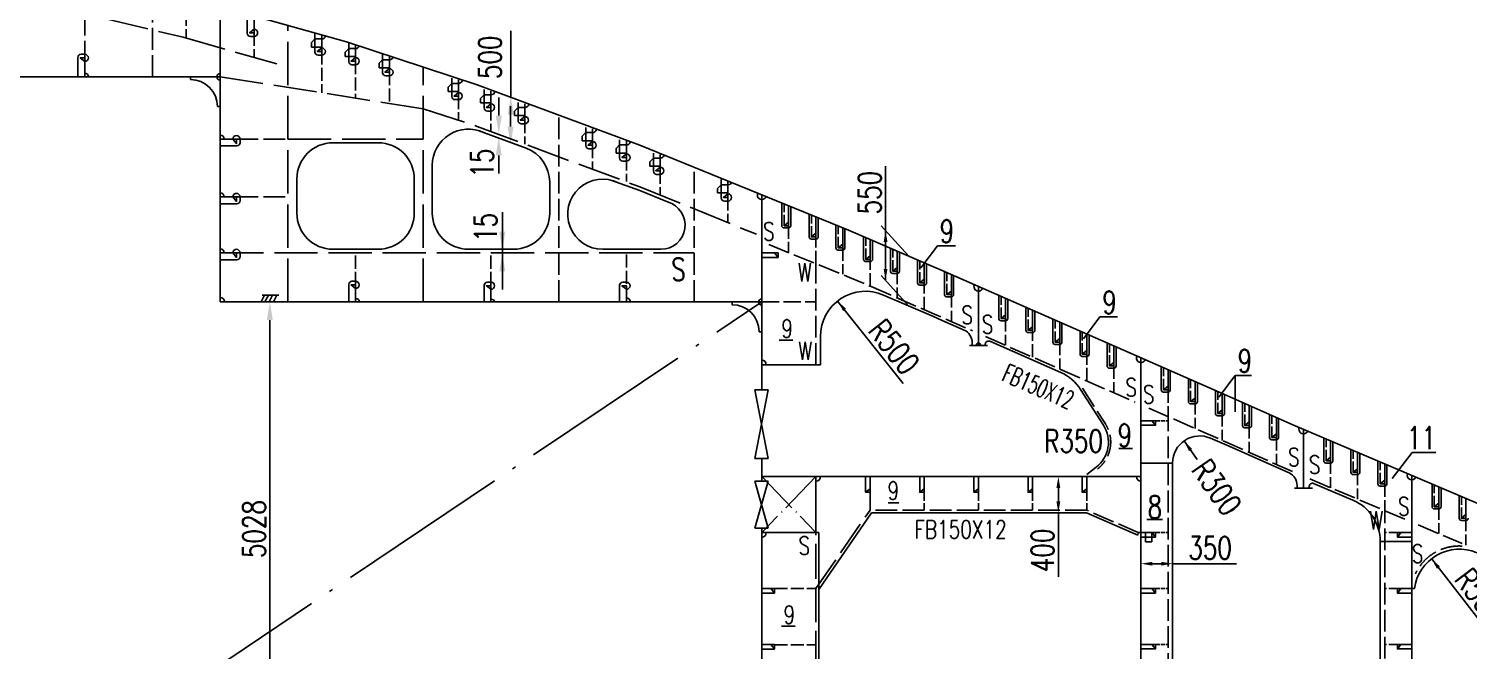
# Model space of a CAD drawing. Extents: x 373818 to 564480, y 322172 to 634257.
# Drawn here: x 537080 to 553025, y 574205 to 581081 of the extents above; entities that cross this region are included whole.
import ezdxf

# ---------------------------------------------------------------- set-up
doc = ezdxf.new("R2010")
doc.units = 0
doc.header["$LTSCALE"] = 40
doc.header["$MEASUREMENT"] = 0
doc.linetypes.add('ACAD_ISO02W100', pattern=[15, 12, -3])
doc.linetypes.add('ACAD_ISO04W100', pattern=[30.5, 24, -3, 0.5, -3])
doc.layers.get('0').update_dxf_attribs({"linetype": 'CONTINUOUS'})
doc.layers.get('DEFPOINTS').update_dxf_attribs({"linetype": 'CONTINUOUS'})
for name, color, linetype in [('01CONTINUOUS', 2, 'CONTINUOUS'), ('C-CEN', 4, 'ACAD_ISO04W100'), ('C-CON', 4, 'CONTINUOUS'), ('C-DAS', 4, 'ACAD_ISO02W100'), ('TEXT', 9, 'CONTINUOUS'), ('Y-CON', 2, 'CONTINUOUS'), ('Y-DAS', 2, 'ACAD_ISO02W100')]:
    doc.layers.add(name, color=color, linetype=linetype)
doc.styles.add('ROMANS', font='romans.shx', dxfattribs={"width": 0.75, "height": 250, "bigfont": 'hzdx.shx'})
doc.dimstyles.new('DM-100', dxfattribs={"dimscale": 0, "dimtxt": 250, "dimasz": 200, "dimexe": 30, "dimexo": 30, "dimgap": 50, "dimtad": 1, "dimdec": 0, "dimzin": 0, "dimdsep": 46, "dimtxsty": 'ROMANS', "dimcen": 0, "dimclrd": 1, "dimclre": 1, "dimclrt": 1, "dimadec": 0, "dimazin": 0, "dimtfac": 1, "dimtdec": 0, "dimtmove": 0, "dimatfit": 3, "dimfxl": 0, "dimtolj": 1, "dimtzin": 0, "dimarcsym": 0})
doc.dimstyles.new('DM-50', dxfattribs={"dimscale": 50, "dimtxt": 1, "dimasz": 2.5, "dimexe": 1, "dimexo": 1, "dimgap": 1, "dimtad": 1, "dimdec": 0, "dimdsep": 46, "dimtxsty": 'ROMANS', "dimblk1": 'CLOSEDBLANK', "dimblk2": 'CLOSEDBLANK', "dimcen": 0, "dimclrd": 1, "dimclre": 1, "dimclrt": 1, "dimadec": 0, "dimazin": 0, "dimtfac": 1, "dimtdec": 0, "dimtmove": 0, "dimatfit": 3, "dimldrblk": 'CLOSEDBLANK', "dimfxl": 0, "dimtolj": 1, "dimarcsym": 0})

# ---------------------------------------------------------------- blocks, each defined once
blk = doc.blocks.new('*D81')
at = {"color": 1, "linetype": 'ByBlock', "transparency": 16777216}
for p, q in [((539920, 578059), (539721, 578059)), ((539751, 577859), (539751, 573231)), ((539920, 573031), (539721, 573031))]:
    blk.add_line(p, q, dxfattribs=at)
for points in [[(539717, 577859), (539784, 577859), (539751, 578059)], [(539717, 573231), (539784, 573231), (539751, 573031)]]:
    blk.add_solid(points, dxfattribs=at)
at = {"layer": 'DEFPOINTS', "color": 0, "linetype": 'ByBlock', "transparency": 16777216}
for p in [(539950, 578059), (539751, 573031), (539950, 573031)]:
    blk.add_point(p, dxfattribs=at)
at = {"color": 1, "linetype": 'ByBlock', "transparency": 16777216, "insert": (539576, 575545), "char_height": 250, "attachment_point": 5, "rotation": 90, "style": 'ROMANS'}
blk.add_mtext('\\A1;5028', dxfattribs=at)
blk = doc.blocks.new('*D217')
at = {"color": 1, "linetype": 'ByBlock', "transparency": 16777216}
blk.add_line((570023, 577963), (569298, 578877), dxfattribs=at)
blk.add_solid([(569392, 578792), (569360, 578766), (569298, 578877)], dxfattribs=at)
at = {"layer": 'DEFPOINTS', "color": 0, "linetype": 'ByBlock', "transparency": 16777216}
for p in [(569298, 578877), (569609, 578485)]:
    blk.add_point(p, dxfattribs=at)
at = {"color": 1, "linetype": 'ByBlock', "transparency": 16777216, "insert": (569923, 578370), "char_height": 250, "attachment_point": 5, "rotation": 308.4176, "style": 'ROMANS'}
blk.add_mtext('\\A1;R500', dxfattribs=at)
blk = doc.blocks.new('_CLOSEDBLANK')
at = {"color": 0, "linetype": 'ByBlock'}
for p, q in [((-1, 0.17), (0, 0)), ((-1, 0.17), (-1, -0.17)), ((0, 0), (-1, -0.17))]:
    blk.add_line(p, q, dxfattribs=at)
blk = doc.blocks.new('*D216')
at = {"color": 1, "linetype": 'ByBlock', "transparency": 16777216}
blk.add_line((576515, 575206), (575877, 576026), dxfattribs=at)
blk.add_solid([(575970, 575940), (575937, 575914), (575877, 576026)], dxfattribs=at)
at = {"layer": 'DEFPOINTS', "color": 0, "linetype": 'ByBlock', "transparency": 16777216}
for p in [(575877, 576026), (576184, 575631)]:
    blk.add_point(p, dxfattribs=at)
at = {"color": 1, "linetype": 'ByBlock', "transparency": 16777216, "insert": (576419, 575613), "char_height": 250, "attachment_point": 5, "rotation": 307.8663, "style": 'ROMANS'}
blk.add_mtext('\\A1;R500', dxfattribs=at)
blk = doc.blocks.new('*D222')
at = {"color": 1, "linetype": 'ByBlock', "transparency": 16777216}
for p, q in [((572784, 575970), (572884, 575970)), ((573009, 575970), (573716, 575970))]:
    blk.add_line(p, q, dxfattribs=at)
for points in [[(572784, 575991), (572784, 575949), (572659, 575970)], [(572884, 575991), (572884, 575949), (573009, 575970)]]:
    blk.add_solid(points, dxfattribs=at)
at = {"layer": 'DEFPOINTS', "color": 0, "linetype": 'ByBlock', "transparency": 16777216}
for p in [(572659, 575970), (573009, 575970), (573009, 575970)]:
    blk.add_point(p, dxfattribs=at)
at = {"color": 1, "linetype": 'ByBlock', "transparency": 16777216, "insert": (573425, 576145), "char_height": 250, "attachment_point": 5, "style": 'ROMANS'}
blk.add_mtext('\\A1;350', dxfattribs=at)
blk = doc.blocks.new('*D215')
at = {"color": 1, "linetype": 'ByBlock', "transparency": 16777216}
blk.add_line((573280, 577125), (573136, 577329), dxfattribs=at)
blk.add_solid([(573225, 577239), (573191, 577215), (573136, 577329)], dxfattribs=at)
at = {"layer": 'DEFPOINTS', "color": 0, "linetype": 'ByBlock', "transparency": 16777216}
for p in [(573136, 577329), (573309, 577084)]:
    blk.add_point(p, dxfattribs=at)
at = {"color": 1, "linetype": 'ByBlock', "transparency": 16777216, "insert": (573499, 576814), "char_height": 250, "attachment_point": 5, "rotation": 305.1776, "style": 'ROMANS'}
blk.add_mtext('\\A1;R300', dxfattribs=at)
blk = doc.blocks.new('*D214')
at = {"color": 1, "linetype": 'ByBlock', "transparency": 16777216}
for p, q in [((571744, 576809), (571744, 576659)), ((571744, 576534), (571744, 575826))]:
    blk.add_line(p, q, dxfattribs=at)
for points in [[(571723, 576809), (571765, 576809), (571744, 576934)], [(571723, 576659), (571765, 576659), (571744, 576534)]]:
    blk.add_solid(points, dxfattribs=at)
at = {"layer": 'DEFPOINTS', "color": 0, "linetype": 'ByBlock', "transparency": 16777216}
for p in [(571744, 576934), (571744, 576534), (571744, 576534)]:
    blk.add_point(p, dxfattribs=at)
at = {"color": 1, "linetype": 'ByBlock', "transparency": 16777216, "insert": (571569, 576117), "char_height": 250, "attachment_point": 5, "rotation": 90, "style": 'ROMANS'}
blk.add_mtext('\\A1;400', dxfattribs=at)
blk = doc.blocks.new('*D247')
at = {"color": 1, "linetype": 'ByBlock', "transparency": 16777216}
for p, q in [((546571, 578848), (546571, 579560)), ((546830, 578564), (546521, 578903)), ((546571, 578423), (546571, 578723)), ((546830, 578014), (546521, 578353))]:
    blk.add_line(p, q, dxfattribs=at)
for points in [[(546550, 578723), (546592, 578723), (546571, 578848)], [(546550, 578423), (546592, 578423), (546571, 578298)]]:
    blk.add_solid(points, dxfattribs=at)
at = {"layer": 'DEFPOINTS', "color": 0, "linetype": 'ByBlock', "transparency": 16777216}
for p in [(546571, 578848), (546830, 578564), (546830, 578014)]:
    blk.add_point(p, dxfattribs=at)
at = {"color": 1, "linetype": 'ByBlock', "transparency": 16777216, "insert": (546396, 579268), "char_height": 250, "attachment_point": 5, "rotation": 90, "style": 'ROMANS'}
blk.add_mtext('\\A1;550', dxfattribs=at)

msp = doc.modelspace()

# ---------------------------------------------------------------- linework, layer by layer
at = {"color": 7, "ltscale": 0.2}
for p, q in [((539500.32, 581031.55), (539500.32, 581233.11)), ((540250.32, 580968.83), (540210.32, 580928.83)), ((540210.32, 580879.28), (540210.32, 580928.83)), ((540325.32, 580879.28), (540210.32, 580879.28)), ((540250.32, 580824.51), (540250.32, 581026.08)), ((540325.33, 580968.83), (540250.32, 580968.83)), ((540625.32, 580718.69), (540625.32, 580920.25)), ((537625.32, 580764.37), (537625.32, 580550.69)), ((540625.32, 580863.01), (540585.32, 580823.01)), ((540585.32, 580773.46), (540585.32, 580823.01)), ((540700.32, 580773.46), (540585.32, 580773.46)), ((540700.33, 580863.01), (540625.32, 580863.01)), ((541000.32, 580739.8), (540960.32, 580699.8)), ((541000.32, 580595.48), (541000.32, 580797.05)), ((541075.33, 580739.8), (541000.32, 580739.8)), ((540960.32, 580650.25), (540960.32, 580699.8)), ((541075.32, 580650.25), (540960.32, 580650.25)), ((541766.32, 580477.11), (541726.32, 580437.11)), ((541726.32, 580387.56), (541726.32, 580437.11)), ((541766.32, 580332.79), (541766.32, 580534.35)), ((541841.33, 580477.11), (541766.32, 580477.11)), ((542125.32, 580206.77), (542125.32, 580408.34)), ((541841.32, 580387.56), (541726.32, 580387.56)), ((542125.32, 580351.09), (542085.32, 580311.09)), ((542085.32, 580261.54), (542085.32, 580311.09)), ((542200.32, 580261.54), (542085.32, 580261.54)), ((542200.33, 580351.09), (542125.32, 580351.09)), ((542500.32, 580066.33), (542500.32, 580267.89)), ((542500.32, 580210.65), (542460.32, 580170.65)), ((542460.32, 580121.1), (542460.32, 580170.65)), ((542575.32, 580121.1), (542460.32, 580121.1)), ((542575.33, 580210.65), (542500.32, 580210.65)), ((543250.32, 579932.86), (543210.32, 579892.86)), ((543250.32, 579788.53), (543250.32, 579990.1)), ((543325.33, 579932.86), (543250.32, 579932.86)), ((539385.32, 579785.69), (539200.32, 579785.69)), ((543210.32, 579843.31), (543210.32, 579892.86)), ((543325.32, 579843.31), (543210.32, 579843.31)), ((543625.32, 579796.75), (543585.32, 579756.75)), ((543625.32, 579652.43), (543625.32, 579853.99)), ((543700.33, 579796.75), (543625.32, 579796.75)), ((543585.32, 579707.2), (543585.32, 579756.75)), ((543700.32, 579707.2), (543585.32, 579707.2)), ((544000.32, 579649.87), (543960.32, 579609.87)), ((543960.32, 579560.32), (543960.32, 579609.87)), ((544000.32, 579505.55), (544000.32, 579707.11)), ((544075.33, 579649.87), (544000.32, 579649.87)), ((544075.32, 579560.32), (543960.32, 579560.32)), ((544750.32, 579354.88), (544710.32, 579314.88)), ((544710.32, 579265.33), (544710.32, 579314.88)), ((544750.32, 579210.56), (544750.32, 579412.13)), ((544825.33, 579354.88), (544750.32, 579354.88)), ((539385.32, 579145.69), (539200.32, 579145.69)), ((544825.32, 579265.33), (544710.32, 579265.33)), ((546327.06, 578529.82), (546327.06, 578781.38)), ((539385.32, 578526.69), (539200.32, 578526.69)), ((546925.32, 578269.6), (546925.32, 578522.23)), ((540625.32, 578252.18), (540625.32, 578058.69)), ((542125.32, 578243.69), (542125.32, 578058.69)), ((543625.32, 578243.69), (543625.32, 578058.69)), ((548125.32, 577740.09), (548125.32, 577991.65)), ((551425.32, 576296.09), (551425.32, 576547.65)), ((551725.32, 576168.94), (551725.32, 576420.5)), ((552025.32, 576081.79), (552025.32, 576296.91)), ((552624.82, 575792.7), (552624.82, 576042.83)), ((552925.32, 575665.34), (552925.32, 575913.84))]:
    msp.add_line(p, q, dxfattribs=at)
for p, q in [((539575.32, 580996.55), (539535.32, 580996.55)), ((537700.32, 580799.37), (537660.32, 580799.37)), ((540325.32, 580789.51), (540285.32, 580789.51)), ((540700.32, 580683.69), (540660.32, 580683.69)), ((541075.32, 580560.48), (541035.32, 580560.48)), ((538870.32, 580520.69), (538870.32, 580550.69)), ((541841.32, 580297.79), (541801.32, 580297.79)), ((539170.32, 580220.69), (539200.32, 580220.69)), ((542200.32, 580171.77), (542160.32, 580171.77)), ((542575.32, 580031.33), (542535.32, 580031.33)), ((539420.32, 579860.69), (539420.32, 579820.69)), ((540950.32, 579820.69), (540450.32, 579820.69)), ((543325.32, 579753.53), (543285.32, 579753.53)), ((543700.32, 579617.43), (543660.32, 579617.43)), ((541550.32, 579041.69), (541550.32, 579571.97)), ((544075.32, 579470.55), (544035.32, 579470.55)), ((540050.32, 579420.69), (540050.32, 579041.69)), ((541350.32, 579041.69), (541350.32, 579420.69)), ((542850.32, 579041.69), (542850.32, 579385.01)), ((539420.32, 579220.69), (539420.32, 579180.69)), ((544825.32, 579175.56), (544785.32, 579175.56)), ((545421.27, 578902.54), (545421.27, 579155.42)), ((545521.27, 579111.58), (545521.27, 578902.54)), ((545725.32, 578778.81), (545725.32, 579031.7)), ((545825.32, 578987.85), (545825.32, 578778.81)), ((545496.27, 578877.54), (545446.27, 578877.54)), ((546021.27, 578658.38), (546021.27, 578908.9)), ((546121.27, 578867.42), (546121.27, 578658.38)), ((545800.32, 578753.81), (545750.32, 578753.81)), ((546427.06, 578738.92), (546427.06, 578529.88)), ((546625.32, 578400.12), (546625.32, 578653)), ((539420.32, 578601.69), (539420.32, 578561.69)), ((540950.32, 578641.69), (540450.32, 578641.69)), ((542450.32, 578641.69), (541950.32, 578641.69)), ((544082.99, 578641.69), (543438.98, 578641.69)), ((546096.27, 578633.38), (546046.27, 578633.38)), ((546402.06, 578504.88), (546352.06, 578504.88)), ((546725.32, 578609.15), (546725.32, 578400.12)), ((546700.32, 578375.12), (546650.32, 578375.12)), ((547025.32, 578478.64), (547025.32, 578269.6)), ((547225.32, 578139.71), (547225.32, 578392.6)), ((547325.32, 578348.75), (547325.32, 578139.71)), ((540700.32, 578287.18), (540660.32, 578287.18)), ((542200.32, 578278.69), (542160.32, 578278.69)), ((543700.32, 578278.69), (543660.32, 578278.69)), ((547000.32, 578244.6), (546950.32, 578244.6)), ((539619.83, 578058.69), (539842.91, 578058.69)), ((539690.86, 578134.09), (539653.49, 578058.69)), ((539664.25, 578134.09), (539849.79, 578134.09)), ((539734.16, 578134.09), (539696.79, 578058.69)), ((539780.72, 578134.09), (539743.35, 578058.69)), ((539828.62, 578134.09), (539791.25, 578058.69)), ((544870.32, 578028.69), (544870.32, 578058.69)), ((547300.32, 578114.71), (547250.32, 578114.71)), ((547825.32, 577876.63), (547825.32, 578129.51)), ((547925.32, 578085.67), (547925.32, 577876.63)), ((547900.32, 577851.63), (547850.32, 577851.63)), ((548225.32, 577954.12), (548225.32, 577745.09)), ((548425.32, 577613.54), (548425.32, 577866.43)), ((545170.32, 577728.69), (545200.32, 577728.69)), ((548200.32, 577720.09), (548150.32, 577720.09)), ((548525.32, 577822.58), (548525.32, 577613.54)), ((548725.32, 577482), (548725.32, 577734.89)), ((548825.32, 577691.04), (548825.32, 577482)), ((548500.32, 577588.54), (548450.32, 577588.54)), ((549025.32, 577350.46), (549025.32, 577603.35)), ((549125.32, 577559.5), (549125.32, 577350.46)), ((548800.32, 577457), (548750.32, 577457)), ((549100.32, 577325.46), (549050.32, 577325.46)), ((549625.32, 577087.38), (549625.32, 577340.26)), ((549725.32, 577296.42), (549725.32, 577087.38)), ((550445.31, 577246.38), (550445.31, 576841.25)), ((549700.32, 577062.38), (549650.32, 577062.38)), ((549925.32, 576955.84), (549925.32, 577208.72)), ((550025.32, 577164.87), (550025.32, 576955.84)), ((550225.32, 576824.3), (550225.32, 577077.18)), ((550000.32, 576930.84), (549950.32, 576930.84)), ((550325.32, 577033.33), (550325.32, 576824.3)), ((550525.32, 576691.67), (550525.32, 576944.55)), ((550625.32, 576900.71), (550625.32, 576691.67)), ((550300.32, 576799.3), (550250.32, 576799.3)), ((550825.32, 576558.82), (550825.32, 576811.71)), ((550925.32, 576767.86), (550925.32, 576558.82)), ((550600.32, 576666.67), (550550.32, 576666.67)), ((550900.32, 576533.82), (550850.32, 576533.82)), ((551525.32, 576510.12), (551525.32, 576301.09)), ((549750.32, 576276.34), (549400.32, 576276.34)), ((551500.32, 576276.09), (551450.32, 576276.09)), ((551825.32, 576382.98), (551825.32, 576173.94)), ((552025.32, 576046.79), (552025.32, 576299.67)), ((552125.32, 576255.83), (552125.32, 576046.79)), ((549400.32, 576125.69), (549350.32, 576125.69)), ((551800.32, 576148.94), (551750.32, 576148.94)), ((552100.32, 576021.79), (552050.32, 576021.79)), ((552724.82, 576001.74), (552724.82, 575792.7)), ((552699.82, 575767.7), (552649.82, 575767.7)), ((553000.32, 575640.34), (552950.32, 575640.34)), ((552050.32, 575406.84), (552400.32, 575406.84))]:
    msp.add_line(p, q)
at = {"color": 1, "linetype": 'ByBlock'}
for p, q in [((542286.38, 580121.73), (542286.38, 580321.73)), ((542417.33, 579999.61), (542417.33, 580226.36)), ((542286.38, 579680.57), (542286.38, 579480.57)), ((542325.96, 579053.14), (542325.96, 578196.32))]:
    msp.add_line(p, q, dxfattribs=at)
at = {"lineweight": -2, "ltscale": 0.5}
for p, q in [((546570.96, 578297.91), (546570.96, 578847.91)), ((552400.32, 574887.69), (552429.49, 574887.69))]:
    msp.add_line(p, q, dxfattribs=at)
at = {"ltscale": 0.3}
for p, q in [((547145.31, 578680.52), (546960.98, 578437.41)), ((547346.02, 578680.52), (547145.31, 578680.52)), ((545380.32, 578551.69), (545200.32, 578551.69)), ((548945.31, 577892.92), (548762.9, 577652.34)), ((549139.08, 577892.92), (548945.31, 577892.92)), ((550445.31, 577246.38), (550261.71, 577004.23)), ((550625.19, 577246.38), (550445.31, 577246.38)), ((545122.51, 577085.69), (545272.51, 576325.69)), ((545122.51, 576325.69), (545272.51, 577085.69)), ((545272.51, 577085.69), (545122.51, 577085.69)), ((545272.51, 576325.69), (545122.51, 576325.69)), ((552404.59, 576394.4), (552184.6, 576104.26)), ((552667.79, 576394.4), (552404.59, 576394.4)), ((545272.51, 576075.69), (545122.51, 576075.69)), ((545122.51, 575555.52), (545272.51, 576075.69)), ((545122.51, 576075.69), (545272.51, 575555.52)), ((545272.51, 575555.52), (545122.51, 575555.52))]:
    msp.add_line(p, q, dxfattribs=at)
msp.add_lwpolyline([(543529.52, 579408.33), (543850.32, 579292.31), (544157.3, 579167.39)])
for centre, radius, start, end in [((539575.32, 581036.55), 40, 270, 90), ((539535.32, 581031.55), 35, 180, 270), ((537660.32, 580764.37), 35, 90, 180), ((537700.32, 580759.37), 40, 270, 90), ((540285.32, 580824.51), 35, 180, 270), ((540325.32, 580829.51), 40, 270, 90), ((540660.32, 580718.69), 35, 180, 270), ((540700.32, 580723.69), 40, 270, 90), ((539200.32, 580550.69), 35, 90, 270), ((541035.32, 580595.48), 35, 180, 270), ((541075.32, 580600.48), 40, 270, 90), ((538870.32, 580220.69), 300, 0, 90), ((541801.32, 580332.79), 35, 180, 270), ((541841.32, 580337.79), 40, 270, 90), ((542200.32, 580211.77), 40, 270, 90), ((542160.32, 580206.77), 35, 180, 270), ((542575.32, 580071.33), 40, 270, 90), ((541950.32, 579571.97), 400, 64.865297, 180), ((542535.32, 580066.33), 35, 180, 270), ((539380.32, 579860.69), 40, 0, 180), ((539385.32, 579820.69), 35, 270, 0), ((540450.32, 579420.69), 400, 90, 180), ((540950.32, 579420.69), 400, 0, 90), ((543285.32, 579788.53), 35, 180, 270), ((543325.32, 579793.53), 40, 270, 90), ((542450.32, 579385.01), 400, 0, 69.647744), ((543660.32, 579652.43), 35, 180, 270), ((543700.32, 579657.43), 40, 270, 90), ((544035.32, 579505.55), 35, 180, 270), ((544075.32, 579510.55), 40, 270, 90), ((543438.98, 579030.36), 388.66, 63.706426, 270), ((539380.32, 579220.69), 40, 0, 180), ((539385.32, 579180.69), 35, 270, 0), ((544082.99, 578909.02), 267.33, 270, 73.860424), ((544785.32, 579210.56), 35, 180, 270), ((544825.32, 579215.56), 40, 270, 90), ((540450.32, 579041.69), 400, 180, 270), ((540950.32, 579041.69), 400, 270, 360), ((541950.32, 579041.69), 400, 180, 270), ((542450.32, 579041.69), 400, 270, 360), ((545446.27, 578902.54), 25, 180, 270), ((545496.27, 578902.54), 25, 270, 0), ((545750.32, 578778.81), 25, 180, 270), ((545800.32, 578778.81), 25, 270, 0), ((546046.27, 578658.38), 25, 180, 270), ((546096.27, 578658.38), 25, 270, 0), ((539380.32, 578601.69), 40, 0, 180), ((539385.32, 578561.69), 35, 270, 0), ((546352.06, 578529.88), 25, 180, 270), ((546402.06, 578529.88), 25, 270, 0), ((546650.32, 578400.12), 25, 180, 270), ((546700.32, 578400.12), 25, 270, 0), ((540660.32, 578252.18), 35, 90, 180), ((540700.32, 578247.18), 40, 270, 90), ((542160.32, 578243.69), 35, 90, 180), ((542200.32, 578238.69), 40, 270, 90), ((543660.32, 578243.69), 35, 90, 180), ((543700.32, 578238.69), 40, 270, 90), ((546950.32, 578269.6), 25, 180, 270), ((547000.32, 578269.6), 25, 270, 0), ((539200.32, 578058.69), 50, 0, 90), ((544870.32, 577728.69), 300, 0, 90), ((545200.32, 578058.69), 35, 90, 270), ((547250.32, 578139.71), 25, 180, 270), ((547300.32, 578139.71), 25, 270, 0), ((547850.32, 577876.63), 25, 180, 270), ((547900.32, 577876.63), 25, 270, 0), ((548150.32, 577745.09), 25, 180, 270), ((548200.32, 577745.09), 25, 270, 0), ((548450.32, 577613.54), 25, 180, 270), ((548500.32, 577613.54), 25, 270, 0), ((548750.32, 577482), 25, 180, 270), ((548800.32, 577482), 25, 270, 0), ((549050.32, 577350.46), 25, 180, 270), ((549100.32, 577350.46), 25, 270, 0), ((549650.32, 577087.38), 25, 180, 270), ((549700.32, 577087.38), 25, 270, 0), ((549950.32, 576955.84), 25, 180, 270), ((550000.32, 576955.84), 25, 270, 0), ((550250.32, 576824.3), 25, 180, 270), ((550300.32, 576824.3), 25, 270, 0), ((550550.32, 576691.67), 25, 180, 270), ((550600.32, 576691.67), 25, 270, 0), ((550850.32, 576558.82), 25, 180, 270), ((550900.32, 576558.82), 25, 270, 0), ((551450.32, 576301.09), 25, 180, 270), ((551500.32, 576301.09), 25, 270, 0), ((551750.32, 576173.94), 25, 180, 270), ((551800.32, 576173.94), 25, 270, 0), ((552050.32, 576046.79), 25, 180, 270), ((552100.32, 576046.79), 25, 270, 0), ((552649.82, 575792.7), 25, 180, 270), ((552699.82, 575792.7), 25, 270, 0), ((552950.32, 575665.34), 25, 180, 270), ((553000.32, 575665.34), 25, 270, 0)]:
    msp.add_arc(centre, radius, start, end)
at = {"color": 7, "ltscale": 0.2}
for centre, start, end in [((540325.33, 581013.82), 270, 342.173703), ((540700.33, 580908), 270, 342.173703), ((541075.33, 580784.79), 270, 342.173703), ((537700.33, 580543.97), 8.597146, 90), ((541841.33, 580522.1), 270, 342.173703), ((542200.33, 580396.08), 270, 342.173703), ((542575.33, 580255.64), 270, 342.173703), ((543325.33, 579977.85), 270, 342.173703), ((539200.32, 579860.7), 0, 90), ((543700.33, 579841.74), 270, 342.173703), ((544075.33, 579694.86), 270, 342.173703), ((544825.33, 579399.87), 270, 342.173703), ((539200.32, 579220.7), 0, 90), ((539200.32, 578601.7), 0, 90), ((540700.33, 578052.62), 360, 90), ((542200.33, 578044.14), 18.878598, 90), ((543700.33, 578058.69), 360, 90)]:
    msp.add_arc(centre, 44.99, start, end, dxfattribs=at)
at = {"ltscale": 0.3}
for centre, start, end in [((545200.32, 579242.97), 157.857442, 337.857442), ((545200.32, 577363.69), 0, 90), ((545800.32, 576125.69), 270, 0), ((549400.32, 576125.69), 180, 270), ((545200.32, 575506.69), 270, 0)]:
    msp.add_arc(centre, 50, start, end, dxfattribs=at)
at = {"lineweight": -2, "ltscale": 0.5}
for centre, radius, start, end in [((547600.32, 577578.17), 25, 0, 180), ((552400.32, 576139.64), 50, 157.031269, 337.031269), ((552925.32, 574823.28), 500, 67.031269, 172.598494)]:
    msp.add_arc(centre, radius, start, end, dxfattribs=at)
at = {"color": 1, "linetype": 'ByBlock'}
for points in [[(542385.92, 580130.79), (542452.59, 580130.79), (542419.25, 580330.79)], [(542253.05, 580121.73), (542319.71, 580121.73), (542286.38, 579921.73)], [(542383.99, 579999.61), (542450.66, 579999.61), (542417.33, 579799.61)], [(542253.05, 579680.57), (542319.71, 579680.57), (542286.38, 579880.57)], [(542292.63, 578837.49), (542359.29, 578837.49), (542325.96, 578637.49)], [(542292.63, 578396.32), (542359.29, 578396.32), (542325.96, 578596.32)]]:
    msp.add_solid(points, dxfattribs=at)
at = {"layer": '01CONTINUOUS'}
for p, q in [((539200.32, 578058.69), (539200.32, 581331.73)), ((539200.32, 580550.69), (526450.32, 580550.69)), ((547600.32, 577578.17), (547600.32, 578228.17)), ((539200.32, 578058.69), (545200.32, 578058.69)), ((547500.32, 577578.17), (547700.32, 577578.17)), ((551200.32, 575998.24), (551200.32, 576648.24)), ((552400.32, 573030.69), (552400.32, 576139.64)), ((551100.32, 575998.24), (551300.32, 575998.24))]:
    msp.add_line(p, q, dxfattribs=at)
for points in [[(480700.32, 583530.69), (515850.32, 583530.69), (517850.32, 583530.69), (520911.22, 583530.69), (522967.62, 583511.69), (524200.32, 583460.59), (524350.32, 583454.09), (525700.32, 583406.89), (526115.62, 583380.79), (528466.32, 583181.69), (530850.32, 582899.74), (532670.32, 582646.86), (534996.32, 582267.8), (537350.32, 581793.36), (538789.32, 581447.74), (540600.32, 580936.54), (542047.32, 580461.13), (543850.32, 579792.31), (546161.32, 578851.91), (546400.32, 578750.63)], [(546400.32, 578750.63), (547100.32, 578446.09), (547196.32, 578405.31), (550350.32, 577022.37), (551081.32, 576698.67), (553600.32, 575631.04)], [(545800.32, 576125.69), (545200.32, 576125.69), (545200.32, 576075.69)], [(545200.32, 575555.52), (545200.32, 575506.69), (545830.32, 575506.69)]]:
    msp.add_lwpolyline(points, dxfattribs=at)
at = {"layer": 'C-CEN', "ltscale": 2}
msp.add_line((526450.32, 565510.69), (545200.32, 578058.69), dxfattribs=at)
at = {"layer": 'C-CEN', "ltscale": 0.5}
for p, q in [((545200.32, 576125.69), (545800.32, 575506.69)), ((545800.32, 576125.69), (545200.32, 575506.69))]:
    msp.add_line(p, q, dxfattribs=at)
at = {"layer": 'C-CON'}
for p, q in [((542419.25, 580330.79), (542419.25, 581059.74)), ((547675.32, 577578.17), (547675.32, 577591.72)), ((547724.38, 577623.77), (548511.78, 577278.52)), ((548731.95, 577090.42), (548984.66, 576696.16)), ((549560.32, 576694.69), (549400.32, 576694.69)), ((550170.79, 576551.09), (550350.32, 576472.37)), ((550350.32, 576472.37), (551041.05, 576166.5)), ((549750.32, 573030.69), (549750.32, 576276.34)), ((546350.32, 575952.48), (546350.32, 576125.69)), ((546950.32, 575952.48), (546950.32, 576125.69)), ((547550.32, 575952.48), (547550.32, 576125.69)), ((548150.32, 575952.48), (548150.32, 576125.69)), ((548750.32, 575952.48), (548750.32, 576125.69)), ((548903.21, 576229.73), (548800.32, 576150.69)), ((551130.32, 575998.24), (551130.32, 576029.35)), ((545830.32, 574878.33), (546416.05, 575725.69)), ((548797.35, 575725.69), (546416.05, 575725.69)), ((549365.43, 575477.09), (548795.43, 575726.09)), ((545830.32, 573615.69), (545830.32, 575506.69)), ((549370.32, 575506.69), (549365.43, 575477.09)), ((549370.32, 575506.69), (549400.32, 575506.69)), ((549560.32, 575456.69), (549400.32, 575456.69)), ((549450.32, 575506.69), (549450.32, 575405.87)), ((549520.02, 575507.07), (549520.02, 575405.87)), ((552240.32, 575456.69), (552400.32, 575456.69)), ((549520.02, 575405.87), (549450.32, 575405.87)), ((549450.32, 575405.87), (549495.08, 575405.87)), ((545340.32, 574837.69), (545200.32, 574837.69)), ((549560.32, 574837.69), (549400.32, 574837.69)), ((552240.32, 574837.69), (552400.32, 574837.69)), ((545340.32, 574214.84), (545200.32, 574214.84)), ((549560.32, 574218.69), (549400.32, 574218.69)), ((552240.32, 574218.69), (552400.32, 574218.69))]:
    msp.add_line(p, q, dxfattribs=at)
msp.add_lwpolyline([(542057.69, 579957.29), (542589.44, 579760.04)], dxfattribs=at)
for points in [[(545850.32, 577362.69), (545850.32, 577677.12, -0.54020121), (546549.79, 578135.6), (547100.32, 577896.09), (547196.32, 577855.31), (547440.56, 577748.22, -0.29775145), (547530.32, 577610.85), (547530.32, 577578.17)], [(551264.32, 575998.24), (551264.32, 576018.26, -0.53714357), (551312.98, 576050.49), (551745.43, 575867.2, -0.30111464), (552050.32, 575406.84), (552050.32, 573511.87)]]:
    msp.add_lwpolyline(points, format="xyb", dxfattribs=at)
for centre, radius, start, end in [((547600.32, 578228.17), 50, 159.162474, 339.177828), ((547710.32, 577591.72), 35, 66.323905, 180), ((549400.32, 577437.76), 50, 159.162474, 339.177828), ((548311, 576820.6), 500, 32.658989, 66.323905), ((548690, 576507.29), 350, 307.53085, 32.658989), ((550050.32, 576276.34), 300, 66.323905, 180), ((551200.32, 576648.24), 50, 159.162474, 339.177828), ((550980.32, 576029.35), 150, 0, 66.115372)]:
    msp.add_arc(centre, radius, start, end, dxfattribs=at)
at = {"layer": 'C-DAS'}
for p, q in [((539950.32, 579860.69), (541450.32, 579860.69)), ((539200.32, 578601.69), (544450.32, 578601.69))]:
    msp.add_line(p, q, dxfattribs=at)
at = {"layer": 'C-DAS', "ltscale": 0.25}
for p, q in [((545446.27, 578902.54), (545446.27, 579144.46)), ((545750.32, 578778.81), (545750.32, 579020.74)), ((546046.27, 578658.38), (546046.27, 578898.73)), ((546352.06, 578529.88), (546352.06, 578771.8)), ((546650.32, 578400.12), (546650.32, 578642.04)), ((546950.32, 578269.6), (546950.32, 578511.52)), ((547250.32, 578139.71), (547250.32, 578381.63)), ((547850.32, 577876.63), (547850.32, 578118.55)), ((548150.32, 577745.09), (548150.32, 577987.01)), ((548450.32, 577613.54), (548450.32, 577855.47)), ((548750.32, 577482), (548750.32, 577723.93)), ((549050.32, 577350.46), (549050.32, 577592.38)), ((549650.32, 577087.38), (549650.32, 577329.3)), ((549950.32, 576955.84), (549950.32, 577197.76)), ((550250.32, 576824.3), (550250.32, 577066.22)), ((550550.32, 576691.67), (550550.32, 576933.59)), ((550850.32, 576558.82), (550850.32, 576800.75)), ((551450.32, 576301.09), (551450.32, 576543.01)), ((551750.32, 576173.94), (551750.32, 576415.86)), ((552050.32, 576046.79), (552050.32, 576288.71)), ((552649.82, 575792.7), (552649.82, 576034.62)), ((552950.32, 575665.34), (552950.32, 575904.34))]:
    msp.add_line(p, q, dxfattribs=at)
at = {"layer": 'C-DAS', "ltscale": 0.5}
for p, q in [((545800.32, 577363.69), (545800.32, 578481.2)), ((547677.86, 577676.93), (549335.16, 576950.25)), ((549700.32, 573030.69), (549700.32, 576790.14)), ((548800.32, 575755.69), (546400.32, 575755.69)), ((549370.32, 575506.69), (548800.32, 575755.69)), ((552100.32, 573511.87), (552100.32, 575752.25))]:
    msp.add_line(p, q, dxfattribs=at)
at = {"layer": 'C-DAS', "ltscale": 0.8}
for p, q in [((545800.32, 574887.69), (546400.32, 575755.69)), ((545800.32, 573076.51), (545800.32, 575506.69))]:
    msp.add_line(p, q, dxfattribs=at)
at = {"layer": 'C-DAS'}
for points in [[(526450.32, 582892.44), (528466.32, 582721.69), (530850.32, 582439.74), (532670.32, 582186.86), (534996.32, 581807.8), (537350.32, 581333.36), (538789.32, 580987.74), (539950.32, 580660.02)], [(541450.32, 580197.28), (542047.32, 580001.13), (543850.32, 579332.31), (545140.23, 578807.42)]]:
    msp.add_lwpolyline(points, dxfattribs=at)
at = {"layer": 'C-DAS', "ltscale": 0.5, "flags": 128}
for points in [[(545277.29, 578694.03), (546172.83, 578329.62), (546412.03, 578228.25)], [(546412.29, 578228.14), (547112.17, 577923.65), (547208.21, 577882.86), (547534.28, 577739.88)], [(549485.89, 576884.16), (550362.42, 576499.82), (551093.25, 576176.2), (551118.49, 576165.5)], [(551272.49, 576100.23), (552353.4, 575642.11)], [(552472.29, 575591.72), (552958.49, 575385.65)]]:
    msp.add_lwpolyline(points, dxfattribs=at)
msp.add_lwpolyline([(548753, 577103.91), (549005.71, 576709.66, -0.38952254), (548918.44, 576209.91)], format="xyb", dxfattribs=at)
at = {"layer": 'C-DAS', "ltscale": 0.5}
msp.add_arc((552925.32, 574823.28), 535, 86.643816, 155.108944, dxfattribs=at)
at = {"layer": 'DEFPOINTS', "color": 0, "linetype": 'ByBlock'}
for p in [(539200.32, 578601.69), (540746.5, 578637.49), (540759.99, 578596.32), (539200.32, 578070.69), (549035.28, 576450.03)]:
    msp.add_point(p, dxfattribs=at)
at = {"layer": 'TEXT'}
for p, q in [((545394.35, 577636.28), (545544.32, 577636.28)), ((549155.59, 576438.21), (549305.55, 576438.21)), ((546598.94, 575834.36), (546717.2, 575834.36)), ((549465.76, 575651.92), (549640.48, 575651.92)), ((545418.95, 574469.24), (545568.92, 574469.24))]:
    msp.add_line(p, q, dxfattribs=at)
at = {"layer": 'Y-CON'}
for p, q in [((545200.32, 579242.97), (545200.32, 577085.69)), ((549400.32, 568622.47), (549400.32, 577438.92)), ((545200.32, 577363.69), (545850.32, 577363.69)), ((545200.32, 576325.69), (545200.32, 576075.69)), ((545800.32, 576125.69), (545200.32, 576125.69)), ((545800.32, 576125.69), (549400.32, 576125.69)), ((545800.32, 575506.69), (545800.32, 576125.69)), ((546400.32, 575952.48), (546400.32, 576125.69)), ((547000.32, 575952.48), (547000.32, 576125.69)), ((547600.32, 575952.48), (547600.32, 576125.69)), ((548200.32, 575952.48), (548200.32, 576125.69)), ((548800.32, 575952.48), (548800.32, 576125.69)), ((545200.32, 575555.52), (545200.32, 570510.69))]:
    msp.add_line(p, q, dxfattribs=at)
for points in [[(539575.32, 581216.55), (539575.32, 581036.55), (539525.32, 581036.55), (539575.32, 581076.55)], [(540325.32, 581009.51), (540325.32, 580829.51), (540275.32, 580829.51), (540325.32, 580869.51)], [(540700.32, 580903.69), (540700.32, 580723.69), (540650.32, 580723.69), (540700.32, 580763.69)], [(537700.32, 580550.69), (537700.32, 580759.37), (537650.32, 580759.37), (537700.32, 580719.37)], [(541075.32, 580780.48), (541075.32, 580600.48), (541025.32, 580600.48), (541075.32, 580640.48)], [(541841.32, 580517.79), (541841.32, 580337.79), (541791.32, 580337.79), (541841.32, 580377.79)], [(542200.32, 580391.77), (542200.32, 580211.77), (542150.32, 580211.77), (542200.32, 580251.77)], [(542575.32, 580251.33), (542575.32, 580071.33), (542525.32, 580071.33), (542575.32, 580111.33)], [(543325.32, 579973.53), (543325.32, 579793.53), (543275.32, 579793.53), (543325.32, 579833.53)], [(539200.32, 579860.69), (539380.32, 579860.69), (539380.32, 579810.69), (539340.32, 579860.69)], [(543700.32, 579837.43), (543700.32, 579657.43), (543650.32, 579657.43), (543700.32, 579697.43)], [(544075.32, 579690.55), (544075.32, 579510.55), (544025.32, 579510.55), (544075.32, 579550.55)], [(544825.32, 579395.56), (544825.32, 579215.56), (544775.32, 579215.56), (544825.32, 579255.56)], [(539200.32, 579220.69), (539380.32, 579220.69), (539380.32, 579170.69), (539340.32, 579220.69)], [(545496.27, 579122.54), (545496.27, 578902.54), (545446.27, 578902.54), (545496.27, 578942.54)], [(545800.32, 578998.81), (545800.32, 578778.81), (545750.32, 578778.81), (545800.32, 578818.81)], [(546096.27, 578878.38), (546096.27, 578658.38), (546046.27, 578658.38), (546096.27, 578698.38)], [(546402.06, 578749.88), (546402.06, 578529.88), (546352.06, 578529.88), (546402.06, 578569.88)], [(539200.32, 578601.69), (539380.32, 578601.69), (539380.32, 578551.69), (539340.32, 578601.69)], [(545200.32, 578601.69), (545380.32, 578601.69), (545380.32, 578551.69), (545340.32, 578601.69)], [(546700.32, 578620.12), (546700.32, 578400.12), (546650.32, 578400.12), (546700.32, 578440.12)], [(547000.32, 578489.6), (547000.32, 578269.6), (546950.32, 578269.6), (547000.32, 578309.6)], [(547300.32, 578359.71), (547300.32, 578139.71), (547250.32, 578139.71), (547300.32, 578179.71)], [(540700.32, 578067.18), (540700.32, 578247.18), (540650.32, 578247.18), (540700.32, 578207.18)], [(542200.32, 578058.69), (542200.32, 578238.69), (542150.32, 578238.69), (542200.32, 578198.69)], [(543700.32, 578058.69), (543700.32, 578238.69), (543650.32, 578238.69), (543700.32, 578198.69)], [(547900.32, 578096.63), (547900.32, 577876.63), (547850.32, 577876.63), (547900.32, 577916.63)], [(548200.32, 577965.09), (548200.32, 577745.09), (548150.32, 577745.09), (548200.32, 577785.09)], [(548500.32, 577833.54), (548500.32, 577613.54), (548450.32, 577613.54), (548500.32, 577653.54)], [(548800.32, 577702), (548800.32, 577482), (548750.32, 577482), (548800.32, 577522)], [(549100.32, 577570.46), (549100.32, 577350.46), (549050.32, 577350.46), (549100.32, 577390.46)], [(549700.32, 577307.38), (549700.32, 577087.38), (549650.32, 577087.38), (549700.32, 577127.38)], [(550000.32, 577175.84), (550000.32, 576955.84), (549950.32, 576955.84), (550000.32, 576995.84)], [(550300.32, 577044.3), (550300.32, 576824.3), (550250.32, 576824.3), (550300.32, 576864.3)], [(550600.32, 576911.67), (550600.32, 576691.67), (550550.32, 576691.67), (550600.32, 576731.67)], [(549400.32, 576744.69), (549560.32, 576744.69), (549560.32, 576694.69), (549520.32, 576744.69)], [(550900.32, 576778.82), (550900.32, 576558.82), (550850.32, 576558.82), (550900.32, 576598.82)], [(551500.32, 576521.09), (551500.32, 576301.09), (551450.32, 576301.09), (551500.32, 576341.09)], [(551500.32, 576521.09), (551500.32, 576301.09), (551450.32, 576301.09), (551500.32, 576341.09)], [(551800.32, 576393.94), (551800.32, 576173.94), (551750.32, 576173.94), (551800.32, 576213.94)], [(552100.32, 576266.79), (552100.32, 576046.79), (552050.32, 576046.79), (552100.32, 576086.79)], [(546400.32, 576125.69), (546400.32, 575952.48), (546350.32, 575952.48), (546400.32, 575992.48)], [(547000.32, 576125.69), (547000.32, 575952.48), (546950.32, 575952.48), (547000.32, 575992.48)], [(547600.32, 576125.69), (547600.32, 575952.48), (547550.32, 575952.48), (547600.32, 575992.48)], [(548200.32, 576125.69), (548200.32, 575952.48), (548150.32, 575952.48), (548200.32, 575992.48)], [(548800.32, 576125.69), (548800.32, 575952.48), (548750.32, 575952.48), (548800.32, 575992.48)], [(552699.82, 576012.7), (552699.82, 575792.7), (552649.82, 575792.7), (552699.82, 575832.7)], [(553000.32, 575885.34), (553000.32, 575665.34), (552950.32, 575665.34), (553000.32, 575705.34)], [(549400.32, 575506.69), (549560.32, 575506.69), (549560.32, 575456.69), (549520.32, 575506.69)], [(552400.32, 575506.69), (552240.32, 575506.69), (552240.32, 575456.69), (552280.32, 575506.69)], [(545200.32, 574887.69), (545340.32, 574887.69), (545340.32, 574837.69), (545300.32, 574887.69)], [(549400.32, 574887.69), (549560.32, 574887.69), (549560.32, 574837.69), (549520.32, 574887.69)], [(552400.32, 574887.69), (552240.32, 574887.69), (552240.32, 574837.69), (552280.32, 574887.69)], [(545200.32, 574268.69), (545340.32, 574268.69), (545340.32, 574218.69), (545300.32, 574268.69)], [(549400.32, 574268.69), (549560.32, 574268.69), (549560.32, 574218.69), (549520.32, 574268.69)], [(552400.32, 574268.69), (552240.32, 574268.69), (552240.32, 574218.69), (552280.32, 574268.69)]]:
    msp.add_lwpolyline(points, dxfattribs=at)
at = {"layer": 'Y-DAS', "ltscale": 0.5}
for p, q in [((538450.32, 580550.69), (538450.32, 581529.16)), ((537700.32, 581249.3), (537700.32, 580730.69)), ((538450.32, 580550.69), (538450.32, 581008.79)), ((539200.32, 579299.23), (539200.32, 580770.25)), ((542950.32, 578058.69), (542950.32, 580126.17)), ((539380.32, 579860.69), (539950.32, 579860.69)), ((544450.32, 578058.69), (544450.32, 579548.16)), ((539380.32, 579220.69), (539950.32, 579220.69))]:
    msp.add_line(p, q, dxfattribs=at)
at = {"layer": 'Y-DAS', "ltscale": 0.3}
for p, q in [((538825.32, 581257.58), (538825.32, 580977.58)), ((539575.32, 581036.55), (539575.32, 580765.87)), ((540325.32, 580829.51), (540325.32, 580373.98)), ((540700.32, 580723.69), (540700.32, 580315.08)), ((541075.32, 580600.48), (541075.32, 580256.18)), ((541841.32, 580337.79), (541841.32, 580068.81)), ((542200.32, 580211.77), (542200.32, 579945.3)), ((542575.32, 580071.33), (542575.32, 579805.27)), ((543325.32, 579793.53), (543325.32, 579527.06)), ((543700.32, 579657.43), (543700.32, 579390.95)), ((544075.32, 579510.55), (544075.32, 579240.76)), ((544825.32, 579215.56), (544825.32, 578935.56)), ((545496.27, 578902.54), (545496.27, 578604.93)), ((545800.32, 578481.2), (545800.32, 578778.81)), ((546096.27, 578658.38), (546096.27, 578365.63)), ((540700.32, 578247.18), (540700.32, 578589.69)), ((542200.32, 578247.18), (542200.32, 578589.69)), ((543700.32, 578259.18), (543700.32, 578601.69)), ((546402.06, 578232.59), (546402.06, 578529.88)), ((546700.32, 578400.12), (546700.32, 578102.83)), ((547000.32, 577972.31), (547000.32, 578269.6)), ((547300.32, 578139.71), (547300.32, 577842.47)), ((547900.32, 577876.63), (547900.32, 577579.38)), ((548200.32, 577447.84), (548200.32, 577745.09)), ((548500.32, 577613.54), (548500.32, 577316.3)), ((548800.32, 577184.76), (548800.32, 577482)), ((549100.32, 577350.46), (549100.32, 577053.22)), ((549700.32, 577087.38), (549700.32, 576790.14)), ((550000.32, 576955.84), (550000.32, 576658.59)), ((550300.32, 576824.3), (550300.32, 576527.05)), ((550600.32, 576691.67), (550600.32, 576394.48)), ((550900.32, 576558.82), (550900.32, 576261.63)), ((551500.32, 576301.09), (551500.32, 576003.67)), ((551800.32, 576173.94), (551800.32, 575876.52)), ((552100.32, 576046.79), (552100.32, 575749.37)), ((552400.32, 575959.64), (552400.32, 575672.22)), ((552699.82, 575792.7), (552699.82, 575495.28)), ((553000.32, 575665.34), (553000.32, 575367.43)), ((545340.32, 574887.69), (545800.32, 574887.69)), ((545340.32, 574264.84), (545800.32, 574264.84))]:
    msp.add_line(p, q, dxfattribs=at)
at = {"layer": 'Y-DAS'}
for p, q in [((539950.32, 578058.69), (539950.32, 581120.02)), ((541450.32, 578058.69), (541450.32, 580657.28)), ((539200.32, 580550.69), (541450.32, 580197.28))]:
    msp.add_line(p, q, dxfattribs=at)
at = {"layer": 'Y-DAS', "ltscale": 0.4}
msp.add_line((545200.32, 578058.69), (545800.32, 578058.69), dxfattribs=at)
at = {"layer": 'Y-DAS', "ltscale": 0.1}
for p, q in [((549560.32, 576744.69), (549700.32, 576744.69)), ((549560.32, 575506.69), (549700.32, 575506.69)), ((549560.32, 574887.69), (549700.32, 574887.69)), ((549560.32, 574268.69), (549700.32, 574268.69))]:
    msp.add_line(p, q, dxfattribs=at)
at = {"layer": 'Y-DAS', "ltscale": 0.2}
for p, q in [((546400.32, 576125.69), (546400.32, 575755.69)), ((546400.32, 575952.48), (546400.32, 575755.69)), ((547000.32, 575952.48), (547000.32, 575755.69)), ((547600.32, 575952.48), (547600.32, 575755.69)), ((548200.32, 575952.48), (548200.32, 575755.69)), ((548800.32, 575952.48), (548800.32, 575755.69)), ((552240.32, 575506.69), (552100.32, 575506.69)), ((552240.32, 574887.69), (552100.32, 574887.69)), ((552240.32, 574268.69), (552100.32, 574268.69))]:
    msp.add_line(p, q, dxfattribs=at)

# ---------------------------------------------------------------- texts
at = {"color": 1, "linetype": 'ByBlock', "char_height": 250, "rotation": 90, "style": 'ROMANS'}
for s, insert, attachment_point in [('500', (542189.25, 580525.18), 4), ('15', (542101.25, 579756.96), 6), ('15', (542140.83, 579044.24), 6)]:
    msp.add_mtext(s, dxfattribs=dict(at, insert=insert, attachment_point=attachment_point))
at = {"insert": (544196.4, 578295.24), "char_height": 250, "width": 4189.5335, "attachment_point": 7, "style": 'ROMANS'}
msp.add_mtext('S', dxfattribs=at)
at = {"layer": 'TEXT', "style": 'ROMANS', "width": 0.75}
for s, height, p in [('9', 250, (547170.43, 578716.67)), ('S', 200, (545214.28, 578739.9)), ('W', 200, (545599.89, 578286.47)), ('9', 250, (548970.43, 577929.08)), ('S', 200, (547411.51, 577815.34)), ('9', 200, (545416.17, 577664.18)), ('S', 200, (547636.72, 577711.16)), ('W', 200, (545604.8, 577417.47)), ('9', 250, (550470.43, 577282.53)), ('S', 200, (549227.95, 577014.45)), ('S', 200, (549422.34, 576935.91)), ('9', 250, (549140.46, 576458.41)), ('11', 250, (552345.69, 576430.56)), ('S', 200, (551030.11, 576241.73)), ('S', 200, (551260.47, 576158.82)), ('9', 200, (546593.01, 575871.5)), ('8', 250, (549473.21, 575665.16)), ('S', 200, (552247.45, 575697.26)), ('FB150X12', 200, (546891.27, 575441.27)), ('W', 200, (551929.51, 575542.04)), ('S', 200, (545606.32, 575262.51)), ('S', 200, (552400.42, 575173.63)), ('9', 200, (545440.77, 574497.14))]:
    msp.add_text(s, height=height, dxfattribs=at).set_placement(p)
at = {"layer": 'TEXT', "style": 'ROMANS', "width": 0.6}
msp.add_text('FB150X12', height=200, rotation=336.488116, dxfattribs=at).set_placement((547849.3, 577194.26))
at = {"layer": 'TEXT', "insert": (548654.04, 576519.55), "char_height": 250, "attachment_point": 5, "style": 'ROMANS'}
msp.add_mtext('\\A1;R350', dxfattribs=at)

# ---------------------------------------------------------------- dimensions: what is measured, and where the dimension line sits
at = {"lineweight": -2, "ltscale": 0.5}
dim = msp.add_linear_dim(base=(546570.96, 578847.91), p1=(546829.59, 578013.88), p2=(546829.59, 578563.88), angle=90, dimstyle='DM-50', override={"dimexo": 0}, dxfattribs=at)
dim.commit()
dim.dimension.update_dxf_attribs({"geometry": '*D247', "text_midpoint": (546570.96, 579268.44), "dimtype": 160})
dim = msp.add_linear_dim(base=(539750.65, 573030.69), p1=(539950.32, 578058.69), p2=(539950.32, 573030.69), angle=90, text='5028', dimstyle='DM-100', override={"dimscale": 1, "dimtmove": 1})
dim.commit()
dim.dimension.update_dxf_attribs({"geometry": '*D81', "text_midpoint": (539575.65, 575544.69)})
for center, mpoint, picture, middle in [((546350.32, 577677.12), (546039.63, 578068.87), '*D217', (546527.61, 577453.58)), ((552925.32, 574823.28), (552618.41, 575218), '*D216', (553022.62, 574698.14))]:
    dim = msp.add_radius_dim(center=center, mpoint=mpoint, dimstyle='DM-50', dxfattribs=at)
    dim.commit()
    dim.dimension.update_dxf_attribs({"geometry": picture, "text_midpoint": middle, "dimtype": 164, "insert": (-23258.55, -807.88)})
dim = msp.add_radius_dim(center=(550050.32, 576276.34), mpoint=(549877.49, 576521.55), dimstyle='DM-50', override={"dimtmove": 1, "dimatfit": 3}, dxfattribs=at)
dim.commit()
dim.dimension.update_dxf_attribs({"geometry": '*D215', "text_midpoint": (550240.64, 576006.32), "dimtype": 164, "insert": (-23258.55, -807.88)})
at = {"color": 0}
dim = msp.add_linear_dim(base=(548485.18, 575725.69), p1=(548485.18, 576125.69), p2=(548485.18, 575725.69), angle=90, dimstyle='DM-50', dxfattribs=at)
dim.commit()
dim.dimension.update_dxf_attribs({"geometry": '*D214', "text_midpoint": (548310.18, 575309.62), "insert": (-23258.55, -807.88)})
dim = msp.add_linear_dim(base=(549750.32, 575162.26), p1=(549400.32, 575162.26), p2=(549750.32, 575162.26), dimstyle='DM-50', dxfattribs=at)
dim.commit()
dim.dimension.update_dxf_attribs({"geometry": '*D222', "text_midpoint": (550166.39, 575337.26), "insert": (-23258.55, -807.88)})

doc.saveas('drawing.dxf')
